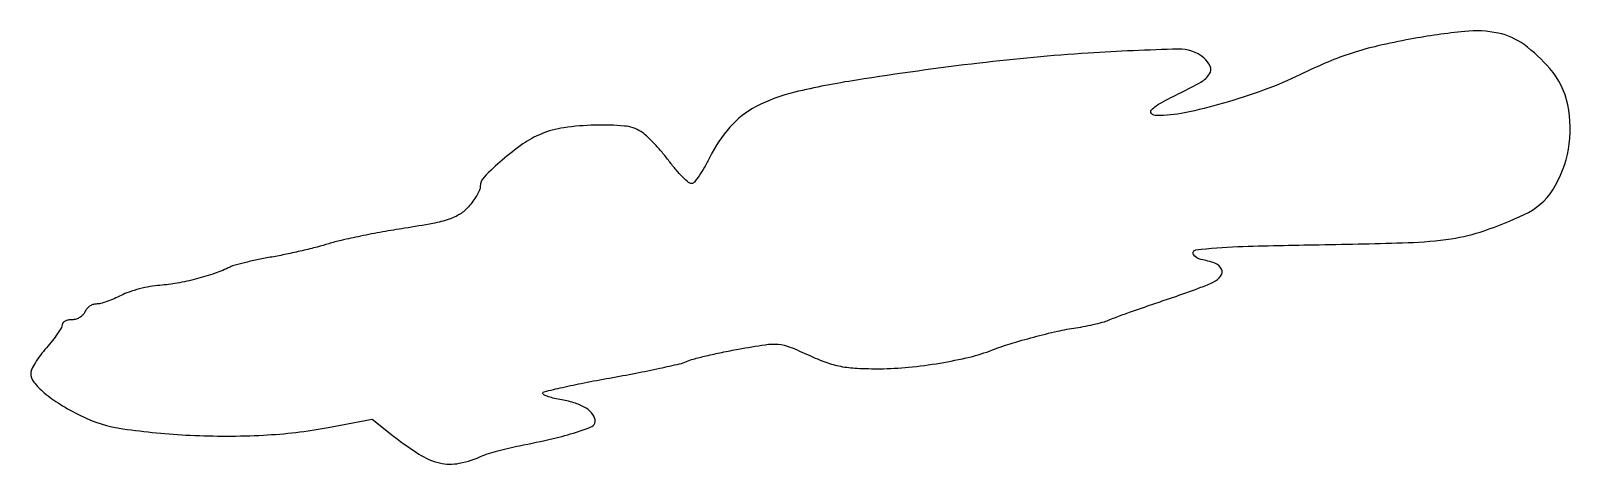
# Model space of a CAD drawing. Extents: x 0 to 295, y 0 to 83.
import ezdxf

# ---------------------------------------------------------------- set-up
doc = ezdxf.new("R2010")
doc.units = 0

msp = doc.modelspace()

# ---------------------------------------------------------------- linework, layer by layer
msp.add_lwpolyline([(263.970215, 81.611753, 0.011448), (257.787722, 80.332457, 0.021112), (252.83922, 78.967426, 0.022002), (248.161397, 77.231383, 0.013741), (242.840253, 74.8113, -0.025611), (236.038611, 71.910637, -0.01867), (228.221337, 69.367148, -0.018682), (220.783747, 67.548068, -0.050671), (215.389532, 67, -0.203796), (214.435659, 67.405638, -0.416816), (214.45276, 68.142226, -0.065427), (216.291727, 69.474839, -0.012188), (220.013144, 71.374742, 0.019086), (223.897889, 73.42606, 0.115176), (225.550107, 74.975599, 0.258412), (225.671023, 76.4405, 0.114159), (224.455627, 78.036826, 0.182005), (219.572288, 79.723991, 0.009066), (202.340154, 78.938607, 0.013634), (181.505553, 77.038604, 0.009366), (158, 73.799467, 0.01886), (146.174257, 71.483584, 0.063221), (138.791165, 68.726656, 0.089945), (133.791029, 64.821462, 0.068918), (129.921304, 59.050822, -0.015855), (128.916309, 57.142836, -0.022789), (127.898665, 55.527144, -0.019839), (126.97588, 54.306505, -0.215054), (126.435855, 54.038851, -0.188238), (125.855826, 54.24118, -0.018431), (124.745354, 55.264565, -0.021303), (123.477199, 56.634792, -0.015276), (122.175291, 58.26605, 0.015485), (120.787175, 60.003833, 0.014362), (119.259987, 61.697726, 0.014519), (117.814781, 63.125549, 0.045886), (116.739437, 63.957728, 0.121094), (113.600492, 65.018477, 0.027347), (107.929802, 65.189712, 0.029291), (102.015462, 64.697346, 0.063625), (97.629254, 63.489559, 0.053091), (94.16901, 61.590843, 0.026192), (90.202651, 58.510518, 0.020463), (86.748008, 55.268826, 0.196541), (86, 53.439401, -0.105457), (85.855707, 52.762882, -0.02652), (85.339062, 51.754062, -0.025883), (84.611215, 50.638475, -0.023543), (83.75, 49.566749, -0.071598), (82.117457, 48.180905, -0.059698), (80.058603, 47.207508, -0.034631), (76.947335, 46.402618, -0.007604), (71.5, 45.474776, 0.006195), (67.341412, 44.778496, 0.005828), (63.115625, 43.966055, 0.005807), (59.386885, 43.158772, 0.020021), (57, 42.51136, -0.013118), (54.826379, 41.88946, -0.005947), (51.951154, 41.184197, -0.005883), (48.898864, 40.511633, -0.008022), (46.131587, 39.982093, 0.007305), (43.573751, 39.496433, 0.008467), (41.154617, 38.957548, 0.007681), (39.125599, 38.436264, 0.048747), (38.131587, 38.05728, -0.033007), (35.28136, 36.866706, -0.018901), (31.710112, 35.793635, -0.018765), (27.998507, 34.977014, -0.02808), (24.704351, 34.570121, 0.027732), (22.844822, 34.341745, 0.019052), (20.769003, 33.886804, 0.019254), (18.798249, 33.29365, 0.036615), (17.276487, 32.642977, -0.018129), (15.944091, 32.014089, -0.018069), (14.568181, 31.482624, -0.01824), (13.335118, 31.106593, -0.064972), (12.518275, 31, 0.085947), (11.870844, 30.887883, 0.06629), (11.232579, 30.559375, 0.066002), (10.699863, 30.073418, 0.083455), (10.361626, 29.5, -0.098143), (10.000393, 28.926463, -0.066864), (9.399034, 28.440625, -0.064008), (8.659707, 28.112085, -0.07271), (7.893011, 28, 0.049015), (7.168584, 27.928814, 0.069014), (6.556072, 27.716471, 0.089194), (6.143671, 27.403329, 0.188031), (6, 27.034796, -0.13634), (5.846292, 26.481577, -0.014579), (5.11875, 25.349433, -0.017096), (4.148925, 24.031829, -0.012958), (3, 22.652781, 0.019195), (1.851511, 21.238766, 0.022697), (0.88125, 19.81558, 0.022328), (0.180937, 18.558691, 0.116444), (0, 17.792299, 0.169891), (0.597687, 16.084038, 0.047841), (2.589509, 14.024752, 0.039065), (5.603729, 11.834648, 0.023092), (9.5, 9.685401, 0.07869), (17.633875, 7.161713, 0.024005), (30.50114, 5.925313, 0.024418), (44.509674, 5.939755, 0.034489), (56.896618, 7.418382), (65.293237, 9.013715), (68.767385, 6.256858, 0.024515), (74.240755, 2.334759, 0.084803), (78.236383, 0.628718, 0.1092), (81.998814, 0.565488, 0.056327), (86.5, 2.023587, -0.031993), (87.592542, 2.437121, -0.008531), (89.38125, 2.953052, -0.008613), (91.439063, 3.470898, -0.008785), (93.5, 3.913911, 0.007546), (99.949011, 5.283466, 0.021218), (104.397764, 6.499285, 0.023183), (107.378186, 7.606065, 0.30083), (108, 8.546032, 0.162868), (107.551379, 9.886754, 0.088312), (106.264134, 11.083132, 0.065556), (104.231979, 12.044141, 0.037501), (101.58923, 12.679233, -0.017016), (100.213686, 12.950778, -0.026565), (99.054336, 13.286729, -0.024574), (98.186401, 13.637732, -0.292258), (98, 13.929392, -0.346835), (98.247617, 14.243417, -0.00247), (101.745312, 15.064024, -0.007814), (105.861538, 15.940843, -0.004757), (110.75, 16.854337, 0.00393), (115.779226, 17.785531, 0.005202), (120.342188, 18.716896, 0.003784), (124.144849, 19.56453, 0.05045), (125.5, 20.025226, -0.042446), (126.719364, 20.461609, -0.006404), (129.237511, 21.093952, -0.007145), (132.237961, 21.761541, -0.006121), (135.414931, 22.380442, -0.008099), (140.540995, 23.228527, -0.058745), (143.032774, 23.30432, -0.072383), (145.263031, 22.778683, -0.015604), (148.914931, 21.203688, 0.022803), (152.159756, 19.859309, 0.040046), (154.959961, 19.092949, 0.034938), (158.096432, 18.723529, 0.013306), (162.5, 18.631996, 0.023035), (167.966068, 18.915888, 0.016879), (173.987742, 19.713607, 0.017134), (179.663587, 20.862541, 0.034944), (184, 22.222262, -0.019779), (187.3856, 23.397659, -0.008928), (191.907033, 24.681912, -0.008929), (196.472465, 25.804152, -0.01973), (200, 26.459626, 0.011652), (201.869533, 26.775868, 0.010883), (203.765625, 27.185236, 0.010927), (205.433092, 27.622136, 0.036036), (206.5, 28.011767, -0.01743), (207.715025, 28.507422, -0.002447), (210.2625, 29.430341, -0.002792), (213.290425, 30.491562, -0.00237), (216.5, 31.579373, 0.003367), (219.691361, 32.668112, 0.0041), (222.664062, 33.732075, 0.00346), (225.149416, 34.664238, 0.028552), (226.25, 35.159474, 0.10497), (227.741611, 36.388286, 0.300173), (227.855818, 37.663856, 0.180476), (226.567258, 38.793447, 0.048858), (223.9041, 39.516202, -0.216151), (222.497807, 40.464164, -0.545839), (222.922983, 41.350301, -0.023281), (230.971583, 41.976076, -0.003856), (246.524448, 42.338964, 0.004055), (263.535712, 42.742664, 0.028379), (271.803507, 43.476947, 0.047178), (278.114486, 45.018729, 0.02343), (285.768779, 48.082559, 0.145464), (291.225247, 52.834541, 0.09816), (294.22815, 60.583524, 0.095326), (294.091303, 69.100082, 0.127402), (290.676331, 76, 0.056065), (285.728791, 80.570097, 0.107064), (280.811729, 82.768474, 0.077727), (274.387374, 83.102683, 0.019498)], format="xyb", close=True)

doc.saveas('drawing.dxf')
